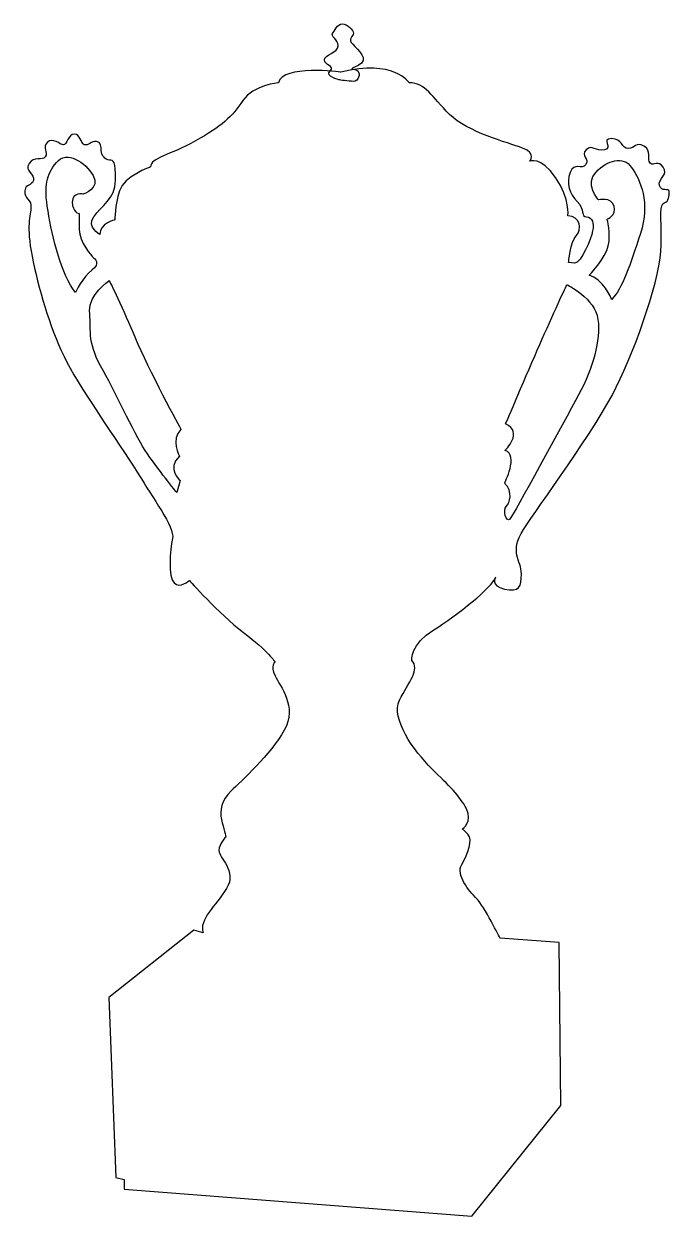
# Model space of a CAD drawing. Header units: centimetres. Extents: x -5.5 to 5.5, y -10.2 to 10.2.
import ezdxf

# ---------------------------------------------------------------- set-up
doc = ezdxf.new("R2010")
doc.units = ezdxf.units.CM
doc.header["$MEASUREMENT"] = 0
doc.layers.add('Camada 1', color=7, linetype='Continuous')

msp = doc.modelspace()

# ---------------------------------------------------------------- linework, layer by layer
at = {"layer": 'Camada 1'}
for points, knots in [([(0.11179, 9.21222), (0.19675, 9.21222), (0.23752, 9.33787), (0.18376, 9.39155), (0.18376, 9.39155), (0.13, 9.44523), (-0.01809, 9.39155), (0.19024, 9.48685), (0.19024, 9.48685), (0.39881, 9.58229), (0.19024, 9.75508), (0.09872, 9.84652), (0.09872, 9.84652), (0.0072, 9.93796), (0.11179, 9.98379), (0.11179, 10.03615), (0.11179, 10.03615), (0.11179, 10.0887), (0.0072, 10.19646), (-0.08109, 10.19646), (-0.08109, 10.19646), (-0.16928, 10.19646), (-0.20862, 10.06893), (-0.24788, 10.02964), (-0.24788, 10.02964), (-0.28714, 9.9903), (-0.14988, 9.93164), (-0.14988, 9.82025), (-0.14988, 9.82025), (-0.14988, 9.70926), (-0.38531, 9.66989), (-0.38531, 9.57845), (-0.38531, 9.57845), (-0.38531, 9.48685), (-0.19616, 9.48103), (-0.28842, 9.38882), (-0.28842, 9.38882), (-0.38071, 9.29661), (-0.12999, 9.23832), (-0.12999, 9.23832), (-0.12999, 9.23832), (-0.12999, 9.23832), (0.02683, 9.21222), (0.11179, 9.21222)], [0, 0, 0, 0, 0.08333333, 0.08333333, 0.08333333, 0.08333333, 0.16666667, 0.16666667, 0.16666667, 0.16666667, 0.25, 0.25, 0.25, 0.25, 0.33333333, 0.33333333, 0.33333333, 0.33333333, 0.41666667, 0.41666667, 0.41666667, 0.41666667, 0.5, 0.5, 0.5, 0.5, 0.58333333, 0.58333333, 0.58333333, 0.58333333, 0.66666667, 0.66666667, 0.66666667, 0.66666667, 0.75, 0.75, 0.75, 0.75, 0.83333333, 0.83333333, 0.83333333, 0.83333333, 1, 1, 1, 1]), ([(1.06452, 9.18828), (1.34363, 9.18828), (1.44814, 8.95283), (1.75352, 8.6476), (1.75352, 8.6476), (2.05858, 8.3423), (2.74756, 8.16802), (3.00037, 8.07197), (3.00037, 8.07197), (3.25321, 7.97606), (3.1224, 7.84535), (3.1224, 7.84535), (3.1224, 7.84535), (3.1224, 7.84535), (3.3142, 7.94118), (3.56732, 7.56619), (3.56732, 7.56619), (3.82, 7.19135), (3.77631, 6.9124), (3.77631, 6.9124), (3.77631, 6.9124), (3.98565, 6.9124), (4.02703, 6.67891), (3.92024, 6.57215), (3.92024, 6.57215), (3.81345, 6.46539), (3.78959, 6.11439), (3.78959, 6.11439), (3.78959, 6.11439), (3.78959, 6.11439), (3.88955, 6.10124), (3.88955, 6.10124), (3.88955, 6.10124), (4.01189, 6.10124), (4.17302, 6.52865), (4.19914, 6.65504), (4.19914, 6.65504), (4.22544, 6.78162), (4.19914, 6.89486), (4.09466, 6.89486), (4.09466, 6.89486), (3.99015, 6.89486), (4.07503, 7.01916), (3.93787, 7.15645), (3.93787, 7.15645), (3.80031, 7.29372), (3.74578, 7.46604), (3.81555, 7.65339), (3.81555, 7.65339), (3.88532, 7.84087), (4.0119, 7.68826), (4.08151, 7.79301), (4.08151, 7.79301), (4.15131, 7.89744), (3.98772, 7.9389), (4.09011, 8.04145), (4.09011, 8.04145), (4.19282, 8.14384), (4.25172, 8.00679), (4.40425, 8.04145), (4.40425, 8.04145), (4.55681, 8.07632), (4.33009, 8.23341), (4.52188, 8.23341), (4.52188, 8.23341), (4.71384, 8.23341), (4.69211, 8.06336), (4.80975, 8.06336), (4.80975, 8.06336), (4.92739, 8.06336), (4.93162, 8.18531), (5.07555, 8.10686), (5.07555, 8.10686), (5.21948, 8.02846), (5.11921, 7.88024), (5.18474, 7.81463), (5.18474, 7.81463), (5.24999, 7.74946), (5.31116, 7.88025), (5.40704, 7.7451), (5.40704, 7.7451), (5.50279, 7.60992), (5.31115, 7.55314), (5.34148, 7.4312), (5.34148, 7.4312), (5.37199, 7.30902), (5.50732, 7.40053), (5.50732, 7.32653), (5.50732, 7.32653), (5.50732, 7.25237), (5.50732, 7.16069), (5.4244, 7.13457), (5.4244, 7.13457), (5.34148, 7.10846), (5.37201, 6.93838), (5.37201, 6.41522), (5.37201, 6.41522), (5.37201, 5.89193), (4.96214, 4.71469), (4.60464, 3.98219), (4.60464, 3.98219), (4.2469, 3.24972), (3.27032, 1.94183), (3.01754, 1.54932), (3.01754, 1.54932), (2.7647, 1.15694), (2.9828, 1.01756), (2.9828, 0.79071), (2.9828, 0.79071), (2.9828, 0.56404), (2.94777, 0.47673), (2.69496, 0.5293), (2.69496, 0.5293), (2.44212, 0.5814), (2.5424, 0.73406), (2.5424, 0.73406), (2.5424, 0.73406), (2.48562, 0.56401), (1.88393, 0.07591), (1.48296, -0.16846), (1.48296, -0.16846), (1.08169, -0.41251), (1.10797, -0.69175), (1.10797, -0.69175), (1.10797, -0.69175), (1.25614, -0.83992), (1.05569, -1.05783), (0.89863, -1.37181), (0.89863, -1.37181), (0.74157, -1.68563), (1.14723, -2.23946), (1.44777, -2.54029), (1.44777, -2.54029), (1.74876, -2.84115), (1.92759, -3.0026), (2.04102, -3.22913), (2.04102, -3.22913), (2.15426, -3.45596), (1.97546, -3.57346), (1.97546, -3.57346), (1.97546, -3.57346), (1.97546, -3.57346), (1.97546, -3.57346), (2.0673, -3.66514), (2.0673, -3.66514), (2.15866, -3.75666), (2.0673, -3.99648), (1.96263, -4.17954), (1.96263, -4.17954), (1.8578, -4.36274), (2.0845, -4.63306), (2.21531, -4.76385), (2.21531, -4.76385), (2.34609, -4.89479), (2.61674, -5.44391), (2.61674, -5.44391), (2.61674, -5.44391), (2.61674, -5.44391), (3.628, -5.51371), (3.628, -5.51371), (3.628, -5.51371), (3.628, -5.51371), (3.6543, -8.30406), (3.6543, -8.30406), (3.6543, -8.30406), (3.6543, -8.30406), (2.13707, -10.19641), (2.13707, -10.19641), (2.13707, -10.19641), (2.13707, -10.19641), (-3.80997, -9.73426), (-3.80997, -9.73426), (-3.80997, -9.73426), (-3.80997, -9.73426), (-3.80997, -9.56858), (-3.80997, -9.56858), (-3.80997, -9.56858), (-3.80997, -9.56858), (-3.94959, -9.53371), (-3.94959, -9.53371), (-3.94959, -9.53371), (-3.94959, -9.53371), (-4.07154, -6.45549), (-4.07154, -6.45549), (-4.07154, -6.45549), (-4.07154, -6.45549), (-2.61543, -5.3045), (-2.61543, -5.3045), (-2.61543, -5.3045), (-2.61543, -5.3045), (-2.45835, -5.34802), (-2.45835, -5.34802), (-2.45835, -5.34802), (-2.53696, -5.13024), (-2.24041, -4.88603), (-2.05722, -4.58957), (-2.05722, -4.58957), (-1.87418, -4.29295), (-2.18808, -4.06628), (-2.18808, -3.94438), (-2.18808, -3.94438), (-2.18808, -3.8222), (-2.06605, -3.70893), (-2.06605, -3.70893), (-2.06605, -3.70893), (-2.06605, -3.70893), (-2.10963, -3.5605), (-2.14458, -3.41233), (-2.14458, -3.41233), (-2.17932, -3.26403), (-2.14458, -3.08975), (-1.9789, -2.92407), (-1.9789, -2.92407), (-1.81314, -2.75823), (-1.29874, -2.29611), (-1.07207, -1.88619), (-1.07207, -1.88619), (-0.8453, -1.47648), (-1.14176, -1.13636), (-1.22892, -0.95316), (-1.22892, -0.95316), (-1.31613, -0.77009), (-1.22892, -0.71784), (-1.22892, -0.71784), (-1.22892, -0.71784), (-1.22892, -0.71784), (-1.34235, -0.53464), (-1.76944, -0.2119), (-1.76944, -0.2119), (-2.19693, 0.11055), (-2.69387, 0.67734), (-2.69387, 0.67734), (-2.69387, 0.67734), (-2.69387, 0.67734), (-2.85524, 0.53354), (-2.95552, 0.63382), (-2.95552, 0.63382), (-3.05574, 0.7341), (-3.02521, 1.20064), (-2.98171, 1.39259), (-2.98171, 1.39259), (-2.93808, 1.58425), (-3.33911, 2.11646), (-3.55721, 2.48254), (-3.55721, 2.48254), (-3.7752, 2.84878), (-4.52069, 3.89962), (-4.78662, 4.40977), (-4.78662, 4.40977), (-5.05266, 4.91978), (-5.24009, 5.56497), (-5.36225, 6.12316), (-5.36225, 6.12316), (-5.48436, 6.68103), (-5.42099, 6.88402), (-5.40151, 7.04079), (-5.40151, 7.04079), (-5.38167, 7.19787), (-5.52248, 7.20436), (-5.5061, 7.34165), (-5.5061, 7.34165), (-5.4897, 7.47915), (-5.39495, 7.40706), (-5.35891, 7.51842), (-5.35891, 7.51842), (-5.3229, 7.62949), (-5.51914, 7.67857), (-5.4341, 7.8093), (-5.4341, 7.8093), (-5.34909, 7.94008), (-5.21013, 7.84864), (-5.15608, 7.92053), (-5.15608, 7.92053), (-5.10208, 7.99242), (-5.21013, 8.08235), (-5.12023, 8.17228), (-5.12023, 8.17228), (-5.0303, 8.26221), (-4.90115, 8.12667), (-4.84551, 8.12667), (-4.84551, 8.12667), (-4.79008, 8.12667), (-4.76055, 8.30958), (-4.65908, 8.30958), (-4.65908, 8.30958), (-4.55767, 8.30958), (-4.55449, 8.15922), (-4.48916, 8.12993), (-4.48916, 8.12993), (-4.42362, 8.1004), (-4.36811, 8.20182), (-4.28316, 8.18536), (-4.28316, 8.18536), (-4.19807, 8.16919), (-4.2013, 8.10366), (-4.2013, 8.03177), (-4.2013, 8.03177), (-4.2013, 7.95988), (-4.13259, 7.86495), (-4.0607, 7.86495), (-4.0607, 7.86495), (-3.98889, 7.86495), (-3.95611, 7.85188), (-3.95611, 7.52478), (-3.95611, 7.52478), (-3.95611, 7.19789), (-4.20455, 7.08007), (-4.32891, 6.89703), (-4.32891, 6.89703), (-4.45305, 6.71399), (-4.22424, 6.59617), (-4.22424, 6.59617), (-4.22424, 6.59617), (-4.22424, 6.78585), (-3.96688, 6.8425), (-3.96688, 6.8425), (-3.96688, 6.8425), (-3.96688, 6.8425), (-3.96688, 7.08671), (-3.88851, 7.33952), (-3.88851, 7.33952), (-3.81006, 7.59249), (-3.35651, 7.74949), (-3.35651, 7.74949), (-3.35651, 7.74949), (-3.35651, 7.90634), (-3.02517, 7.95004), (-2.58922, 8.19418), (-2.58922, 8.19418), (-2.15329, 8.43826), (-1.95258, 8.61267), (-1.77822, 8.8831), (-1.77822, 8.8831), (-1.60386, 9.15342), (-1.16777, 9.18832), (-1.16777, 9.18832), (-1.16777, 9.18832), (-1.10668, 9.50222), (-0.10401, 9.3712), (-0.10401, 9.3712), (-0.10401, 9.3712), (0.7942, 9.59801), (1.06452, 9.18828), (1.06452, 9.18828)], [0, 0, 0, 0, 0.01149425, 0.01149425, 0.01149425, 0.01149425, 0.02298851, 0.02298851, 0.02298851, 0.02298851, 0.03448276, 0.03448276, 0.03448276, 0.03448276, 0.04597701, 0.04597701, 0.04597701, 0.04597701, 0.05747126, 0.05747126, 0.05747126, 0.05747126, 0.06896552, 0.06896552, 0.06896552, 0.06896552, 0.08045977, 0.08045977, 0.08045977, 0.08045977, 0.09195402, 0.09195402, 0.09195402, 0.09195402, 0.10344828, 0.10344828, 0.10344828, 0.10344828, 0.11494253, 0.11494253, 0.11494253, 0.11494253, 0.12643678, 0.12643678, 0.12643678, 0.12643678, 0.13793103, 0.13793103, 0.13793103, 0.13793103, 0.14942529, 0.14942529, 0.14942529, 0.14942529, 0.16091954, 0.16091954, 0.16091954, 0.16091954, 0.17241379, 0.17241379, 0.17241379, 0.17241379, 0.18390805, 0.18390805, 0.18390805, 0.18390805, 0.1954023, 0.1954023, 0.1954023, 0.1954023, 0.20689655, 0.20689655, 0.20689655, 0.20689655, 0.2183908, 0.2183908, 0.2183908, 0.2183908, 0.22988506, 0.22988506, 0.22988506, 0.22988506, 0.24137931, 0.24137931, 0.24137931, 0.24137931, 0.25287356, 0.25287356, 0.25287356, 0.25287356, 0.26436782, 0.26436782, 0.26436782, 0.26436782, 0.27586207, 0.27586207, 0.27586207, 0.27586207, 0.28735632, 0.28735632, 0.28735632, 0.28735632, 0.29885057, 0.29885057, 0.29885057, 0.29885057, 0.31034483, 0.31034483, 0.31034483, 0.31034483, 0.32183908, 0.32183908, 0.32183908, 0.32183908, 0.33333333, 0.33333333, 0.33333333, 0.33333333, 0.34482759, 0.34482759, 0.34482759, 0.34482759, 0.35632184, 0.35632184, 0.35632184, 0.35632184, 0.36781609, 0.36781609, 0.36781609, 0.36781609, 0.37931034, 0.37931034, 0.37931034, 0.37931034, 0.3908046, 0.3908046, 0.3908046, 0.3908046, 0.40229885, 0.40229885, 0.40229885, 0.40229885, 0.4137931, 0.4137931, 0.4137931, 0.4137931, 0.42528736, 0.42528736, 0.42528736, 0.42528736, 0.43678161, 0.43678161, 0.43678161, 0.43678161, 0.44827586, 0.44827586, 0.44827586, 0.44827586, 0.45977011, 0.45977011, 0.45977011, 0.45977011, 0.47126437, 0.47126437, 0.47126437, 0.47126437, 0.48275862, 0.48275862, 0.48275862, 0.48275862, 0.49425287, 0.49425287, 0.49425287, 0.49425287, 0.50574713, 0.50574713, 0.50574713, 0.50574713, 0.51724138, 0.51724138, 0.51724138, 0.51724138, 0.52873563, 0.52873563, 0.52873563, 0.52873563, 0.54022989, 0.54022989, 0.54022989, 0.54022989, 0.55172414, 0.55172414, 0.55172414, 0.55172414, 0.56321839, 0.56321839, 0.56321839, 0.56321839, 0.57471264, 0.57471264, 0.57471264, 0.57471264, 0.5862069, 0.5862069, 0.5862069, 0.5862069, 0.59770115, 0.59770115, 0.59770115, 0.59770115, 0.6091954, 0.6091954, 0.6091954, 0.6091954, 0.62068966, 0.62068966, 0.62068966, 0.62068966, 0.63218391, 0.63218391, 0.63218391, 0.63218391, 0.64367816, 0.64367816, 0.64367816, 0.64367816, 0.65517241, 0.65517241, 0.65517241, 0.65517241, 0.66666667, 0.66666667, 0.66666667, 0.66666667, 0.67816092, 0.67816092, 0.67816092, 0.67816092, 0.68965517, 0.68965517, 0.68965517, 0.68965517, 0.70114943, 0.70114943, 0.70114943, 0.70114943, 0.71264368, 0.71264368, 0.71264368, 0.71264368, 0.72413793, 0.72413793, 0.72413793, 0.72413793, 0.73563218, 0.73563218, 0.73563218, 0.73563218, 0.74712644, 0.74712644, 0.74712644, 0.74712644, 0.75862069, 0.75862069, 0.75862069, 0.75862069, 0.77011494, 0.77011494, 0.77011494, 0.77011494, 0.7816092, 0.7816092, 0.7816092, 0.7816092, 0.79310345, 0.79310345, 0.79310345, 0.79310345, 0.8045977, 0.8045977, 0.8045977, 0.8045977, 0.81609195, 0.81609195, 0.81609195, 0.81609195, 0.82758621, 0.82758621, 0.82758621, 0.82758621, 0.83908046, 0.83908046, 0.83908046, 0.83908046, 0.85057471, 0.85057471, 0.85057471, 0.85057471, 0.86206897, 0.86206897, 0.86206897, 0.86206897, 0.87356322, 0.87356322, 0.87356322, 0.87356322, 0.88505747, 0.88505747, 0.88505747, 0.88505747, 0.89655172, 0.89655172, 0.89655172, 0.89655172, 0.90804598, 0.90804598, 0.90804598, 0.90804598, 0.91954023, 0.91954023, 0.91954023, 0.91954023, 0.93103448, 0.93103448, 0.93103448, 0.93103448, 0.94252874, 0.94252874, 0.94252874, 0.94252874, 0.95402299, 0.95402299, 0.95402299, 0.95402299, 0.96551724, 0.96551724, 0.96551724, 0.96551724, 0.97701149, 0.97701149, 0.97701149, 0.97701149, 1, 1, 1, 1]), ([(-4.50763, 7.2827), (-4.50763, 7.2827), (-4.21108, 7.37877), (-4.3375, 7.60123), (-4.3375, 7.60123), (-4.46408, 7.82345), (-4.79097, 8.04594), (-4.96538, 7.82345), (-4.96538, 7.82345), (-5.13966, 7.60123), (-5.1834, 7.44422), (-5.10923, 6.99499), (-5.10923, 6.99499), (-5.03507, 6.54583), (-4.88253, 5.89628), (-4.63848, 5.60418), (-4.63848, 5.60418), (-4.63848, 5.60418), (-4.5163, 5.86577), (-4.35932, 5.98357), (-4.35932, 5.98357), (-4.20224, 6.10123), (-4.31786, 6.18172), (-4.33749, 6.20151), (-4.33749, 6.20151), (-4.3572, 6.22114), (-4.57739, 6.46747), (-4.57739, 6.67665), (-4.57739, 6.67665), (-4.57739, 6.88612), (-4.57739, 6.95153), (-4.57739, 6.95153), (-4.57739, 6.95153), (-4.57739, 6.95153), (-4.69505, 6.96889), (-4.69505, 7.14785), (-4.69505, 7.14785), (-4.69506, 7.32651), (-4.50763, 7.2827), (-4.50763, 7.2827)], [0, 0, 0, 0, 0.09090909, 0.09090909, 0.09090909, 0.09090909, 0.18181818, 0.18181818, 0.18181818, 0.18181818, 0.27272727, 0.27272727, 0.27272727, 0.27272727, 0.36363636, 0.36363636, 0.36363636, 0.36363636, 0.45454545, 0.45454545, 0.45454545, 0.45454545, 0.54545455, 0.54545455, 0.54545455, 0.54545455, 0.63636364, 0.63636364, 0.63636364, 0.63636364, 0.72727273, 0.72727273, 0.72727273, 0.72727273, 0.81818182, 0.81818182, 0.81818182, 0.81818182, 1, 1, 1, 1]), ([(4.56562, 7.08003), (4.61137, 6.91662), (4.4478, 6.85789), (4.4478, 6.85789), (4.4478, 6.85789), (4.4478, 6.85789), (4.51336, 6.60916), (4.46743, 6.39998), (4.46743, 6.39998), (4.42182, 6.19064), (4.14062, 5.89629), (4.14062, 5.89629), (4.14062, 5.89629), (4.3629, 5.85054), (4.52633, 5.48428), (4.52633, 5.48428), (4.52633, 5.48428), (4.70289, 5.66084), (4.84679, 6.08613), (5.01687, 6.60913), (5.01687, 6.60913), (5.18692, 7.13242), (5.01687, 7.53128), (4.86643, 7.74062), (4.86643, 7.74062), (4.71599, 7.95001), (4.4576, 7.86167), (4.25826, 7.66225), (4.25826, 7.66225), (4.05876, 7.46281), (4.29739, 7.18486), (4.29739, 7.18486), (4.29739, 7.18486), (4.29739, 7.18486), (4.51972, 7.24343), (4.56562, 7.08003)], [0, 0, 0, 0, 0.1, 0.1, 0.1, 0.1, 0.2, 0.2, 0.2, 0.2, 0.3, 0.3, 0.3, 0.3, 0.4, 0.4, 0.4, 0.4, 0.5, 0.5, 0.5, 0.5, 0.6, 0.6, 0.6, 0.6, 0.7, 0.7, 0.7, 0.7, 0.8, 0.8, 0.8, 0.8, 1, 1, 1, 1]), ([(-4.06294, 5.80476), (-4.06294, 5.80476), (-4.42478, 5.55195), (-4.39859, 5.28599), (-4.39859, 5.28599), (-4.3724, 5.02003), (-4.4423, 4.74971), (-4.21111, 4.34857), (-4.21111, 4.34857), (-3.98013, 3.94744), (-3.64884, 3.2106), (-3.44805, 2.90114), (-3.44805, 2.90114), (-3.24758, 2.59152), (-2.90965, 2.1815), (-2.90965, 2.1815), (-2.90965, 2.1815), (-2.90965, 2.1815), (-2.85067, 2.38433), (-2.85067, 2.38433), (-2.85067, 2.38433), (-2.85067, 2.38433), (-3.08951, 2.57734), (-2.86382, 2.80298), (-2.86382, 2.80298), (-2.86382, 2.80298), (-3.01447, 3.08418), (-2.83778, 3.26089), (-2.83778, 3.26089), (-2.83778, 3.26089), (-3.41325, 4.3202), (-3.61603, 4.81738), (-3.61603, 4.81738), (-3.81865, 5.31438), (-4.06294, 5.80476), (-4.06294, 5.80476)], [0, 0, 0, 0, 0.1, 0.1, 0.1, 0.1, 0.2, 0.2, 0.2, 0.2, 0.3, 0.3, 0.3, 0.3, 0.4, 0.4, 0.4, 0.4, 0.5, 0.5, 0.5, 0.5, 0.6, 0.6, 0.6, 0.6, 0.7, 0.7, 0.7, 0.7, 0.8, 0.8, 0.8, 0.8, 1, 1, 1, 1]), ([(3.29668, 4.71481), (3.07893, 4.21779), (2.71269, 3.35438), (2.71269, 3.35438), (2.71269, 3.35438), (3.02651, 3.21497), (2.70377, 2.90115), (2.70377, 2.90115), (2.70377, 2.90115), (2.93936, 2.81386), (2.69517, 2.34296), (2.69517, 2.34296), (2.69517, 2.34296), (2.8477, 2.19043), (2.7823, 2.00286), (2.72128, 1.94183), (2.72128, 1.94183), (2.66024, 1.88082), (2.72128, 1.66288), (2.78229, 1.72389), (2.78229, 1.72389), (2.84333, 1.78506), (3.70672, 3.38955), (3.95969, 3.8514), (3.95969, 3.8514), (4.21253, 4.31368), (4.33455, 4.78459), (4.29103, 5.14222), (4.29103, 5.14222), (4.24724, 5.49954), (3.75898, 5.73499), (3.75898, 5.73499), (3.75898, 5.73499), (3.75898, 5.73499), (3.5148, 5.21199), (3.29668, 4.71481)], [0, 0, 0, 0, 0.1, 0.1, 0.1, 0.1, 0.2, 0.2, 0.2, 0.2, 0.3, 0.3, 0.3, 0.3, 0.4, 0.4, 0.4, 0.4, 0.5, 0.5, 0.5, 0.5, 0.6, 0.6, 0.6, 0.6, 0.7, 0.7, 0.7, 0.7, 0.8, 0.8, 0.8, 0.8, 1, 1, 1, 1])]:
    msp.add_open_spline(points, degree=3, knots=knots, dxfattribs=at)

doc.saveas('drawing.dxf')
